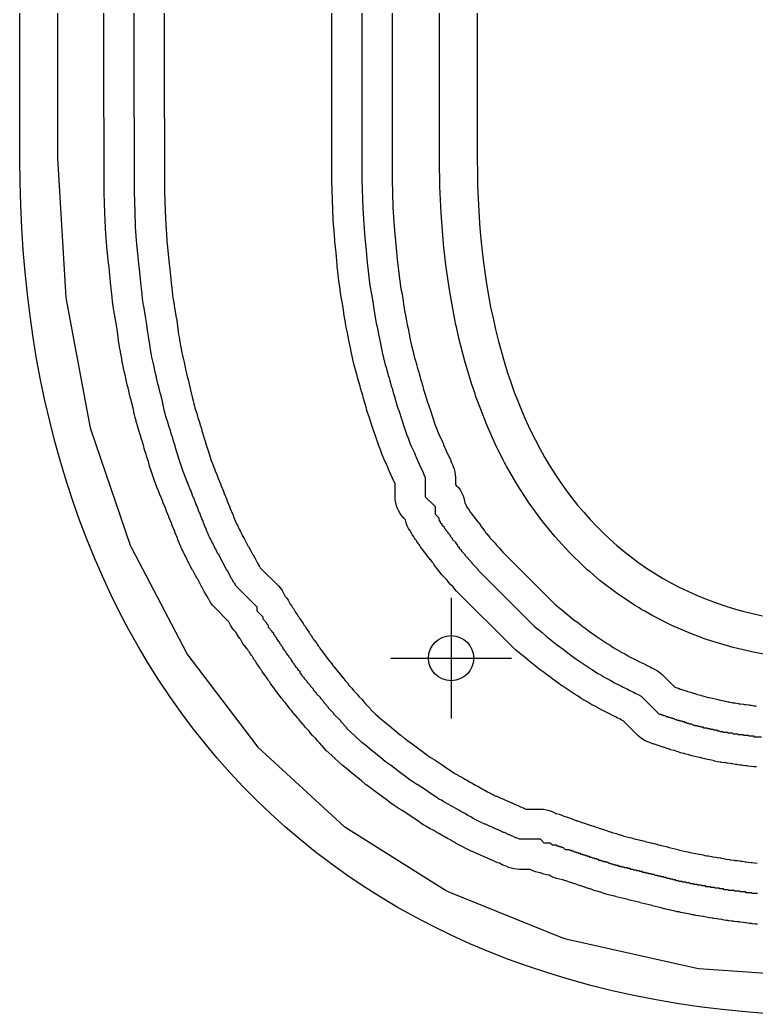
# Model space of a CAD drawing. Header units: millimetres. Extents: x 0 to 1800, y 0 to 406.
# Drawn here: x 1056.6 to 1154.4, y 51.8 to 183.9 of the extents above; entities that cross this region are included whole.
import ezdxf

# ---------------------------------------------------------------- set-up
doc = ezdxf.new("R2010")
doc.units = ezdxf.units.MM
for name, color, linetype in [('1_LETTERS', 7, 'Continuous'), ('2_BACK_inset_5mm', 7, 'Continuous'), ('4_THREADED_RODS_MX', 7, 'Continuous'), ('CENTERLINE', 7, 'Continuous'), ('GROOVE_8MM', 7, 'Continuous')]:
    doc.layers.add(name, color=color, linetype=linetype)

msp = doc.modelspace()

# ---------------------------------------------------------------- linework, layer by layer
at = {"layer": '1_LETTERS'}
for points in [[(1156.67, 51.81), (1153.46, 52.05), (1150.3, 52.36), (1147.19, 52.74), (1144.14, 53.19), (1141.13, 53.7), (1138.18, 54.28), (1135.28, 54.92), (1132.43, 55.63), (1129.63, 56.4), (1126.88, 57.23), (1124.18, 58.12), (1121.54, 59.08), (1118.94, 60.09), (1116.4, 61.16), (1113.91, 62.3), (1111.47, 63.49), (1109.09, 64.73), (1106.75, 66.04), (1104.47, 67.4), (1102.24, 68.81), (1100.06, 70.28), (1097.94, 71.81), (1095.87, 73.38), (1093.85, 75.01), (1091.88, 76.69), (1089.96, 78.42), (1088.1, 80.2), (1086.29, 82.03), (1084.53, 83.91), (1082.83, 85.84), (1081.18, 87.81), (1079.58, 89.83), (1078.04, 91.9), (1076.54, 94.01), (1075.1, 96.17), (1073.72, 98.37), (1072.39, 100.61), (1071.11, 102.89), (1069.89, 105.22), (1068.71, 107.58), (1067.6, 109.99), (1066.53, 112.44), (1065.52, 114.92), (1064.57, 117.44), (1063.67, 120), (1062.82, 122.6), (1062.03, 125.23), (1061.29, 127.89), (1060.6, 130.59), (1059.97, 133.33), (1059.39, 136.09), (1058.87, 138.89), (1058.41, 141.72), (1057.99, 144.58), (1057.64, 147.47), (1057.33, 150.39), (1057.09, 153.34), (1056.89, 156.31), (1056.75, 159.31), (1056.67, 162.34), (1056.64, 165.4), (1056.64, 202.42)], [(1117.36, 202.42), (1117.36, 165.4), (1117.38, 163.65), (1117.41, 161.92), (1117.48, 160.21), (1117.56, 158.52), (1117.68, 156.86), (1117.81, 155.21), (1117.97, 153.58), (1118.16, 151.98), (1118.37, 150.39), (1118.6, 148.83), (1118.86, 147.29), (1119.15, 145.77), (1119.46, 144.28), (1119.79, 142.8), (1120.15, 141.35), (1120.53, 139.93), (1120.93, 138.52), (1121.36, 137.14), (1121.82, 135.79), (1122.29, 134.45), (1122.8, 133.15), (1123.32, 131.86), (1123.87, 130.61), (1124.45, 129.37), (1125.05, 128.17), (1125.67, 126.98), (1126.31, 125.83), (1126.98, 124.7), (1127.68, 123.6), (1128.39, 122.52), (1129.14, 121.47), (1129.9, 120.45), (1130.69, 119.45), (1131.5, 118.49), (1132.34, 117.55), (1133.19, 116.64), (1134.08, 115.75), (1134.98, 114.9), (1135.91, 114.07), (1136.86, 113.28), (1137.84, 112.51), (1138.84, 111.78), (1139.86, 111.07), (1140.9, 110.39), (1141.97, 109.75), (1143.06, 109.13), (1144.18, 108.55), (1145.31, 108), (1146.47, 107.48), (1147.66, 106.99), (1148.86, 106.53), (1150.09, 106.11), (1151.34, 105.71), (1152.62, 105.35), (1153.91, 105.03), (1155.23, 104.73)]]:
    msp.add_lwpolyline(points, dxfattribs=at)
at = {"layer": '2_BACK_inset_5mm'}
for points in [[(1061.64, 202.28), (1061.64, 165.54), (1062.74, 147.04), (1062.78, 146.76), (1065.95, 129.93), (1066.07, 129.47), (1071.28, 114.13), (1071.44, 113.75), (1078.75, 99.8), (1078.81, 99.7), (1088.24, 87.29), (1099.71, 76.76), (1099.78, 76.71), (1113.14, 68.29), (1113.47, 68.12), (1128.7, 61.93), (1129.13, 61.8), (1146.54, 57.91), (1146.8, 57.87), (1166.6, 56.5)], [(1156.17, 99.49), (1154.21, 99.84), (1151.33, 100.52), (1148.53, 101.36), (1147.82, 101.61), (1147.42, 101.71), (1147.01, 101.91), (1145.81, 102.34), (1143.2, 103.47), (1140.67, 104.74), (1139.62, 105.36), (1139.2, 105.55), (1138.87, 105.79), (1138.25, 106.15), (1135.93, 107.71), (1133.71, 109.39), (1132.36, 110.56), (1132.01, 110.82), (1131.8, 111.04), (1131.61, 111.21), (1129.61, 113.15), (1127.72, 115.21), (1125.94, 117.4), (1124.27, 119.69), (1122.72, 122.09), (1121.27, 124.6), (1121.13, 124.87), (1120.99, 125.09), (1120.83, 125.47), (1119.94, 127.21), (1118.72, 129.91), (1117.61, 132.71), (1117.33, 133.52), (1117.19, 133.84), (1117.07, 134.25), (1116.6, 135.6), (1115.71, 138.59), (1114.92, 141.65), (1114.6, 143.15), (1114.49, 143.52), (1114.44, 143.89), (1114.24, 144.81), (1113.67, 148.04), (1113.2, 151.36), (1112.94, 153.72), (1112.89, 154.06), (1112.88, 154.31), (1112.83, 154.76), (1112.57, 158.23), (1112.42, 161.77), (1112.36, 165.36), (1112.36, 202.46)]]:
    msp.add_lwpolyline(points, dxfattribs=at)
at = {"layer": '4_THREADED_RODS_MX'}
for p, q in [((1113.9, 107.11), (1113.9, 91.11)), ((1105.9, 99.11), (1121.9, 99.11))]:
    msp.add_line(p, q, dxfattribs=at)
msp.add_circle((1113.9, 99.11), 3, dxfattribs=at)
at = {"layer": 'CENTERLINE'}
for points in [[(1102.06, 211.27), (1102.06, 162.68), (1102.18, 158.84), (1102.3, 156.78), (1102.44, 154.98), (1102.54, 154.14), (1102.61, 153.3), (1102.74, 151.68), (1102.88, 150.53), (1102.98, 149.73), (1103.12, 148.62), (1103.31, 147.48), (1103.46, 146.74), (1103.47, 146.65), (1103.5, 146.5), (1103.62, 145.52), (1103.81, 144.38), (1103.96, 143.64), (1104.06, 143.14), (1104.16, 142.64), (1104.26, 142.14), (1104.46, 141.14), (1104.56, 140.64), (1104.73, 139.78), (1104.92, 139.03), (1105.16, 138.07), (1105.26, 137.77), (1105.36, 137.37), (1105.46, 137.07), (1105.56, 136.67), (1105.66, 136.37), (1105.76, 135.97), (1105.86, 135.67), (1105.96, 135.27), (1106.06, 134.97), (1106.16, 134.57), (1106.26, 134.27), (1106.36, 133.87), (1106.46, 133.57), (1106.56, 133.17), (1106.84, 132.32), (1106.94, 132.02), (1107.36, 130.77), (1107.36, 130.77), (1107.64, 129.92), (1108.08, 128.6), (1108.18, 128.4), (1108.38, 127.8), (1108.48, 127.6), (1108.58, 127.3), (1109.08, 126.3), (1109.18, 126), (1109.28, 125.8), (1109.38, 125.5), (1109.58, 125.1), (1109.68, 124.8), (1110.18, 123.8), (1110.28, 123.5), (1110.46, 123.13), (1110.46, 120.54), (1111.76, 119.24), (1111.76, 118.24), (1112.26, 117.74), (1112.26, 117.44), (1112.46, 117.24), (1112.46, 117.14), (1112.66, 116.94), (1112.66, 116.84), (1112.96, 116.54), (1112.96, 116.44), (1113.16, 116.24), (1113.16, 116.14), (1113.46, 115.84), (1113.46, 115.74), (1113.76, 115.44), (1113.76, 115.34), (1114.06, 115.04), (1114.06, 114.94), (1114.46, 114.54), (1114.46, 114.44), (1114.76, 114.14), (1114.76, 114.04), (1114.96, 113.84), (1114.96, 113.74), (1115.26, 113.44), (1115.26, 113.34), (1115.76, 112.84), (1115.76, 112.74), (1116.66, 111.84), (1116.66, 111.74), (1117.46, 110.94), (1117.46, 110.84), (1124.99, 103.31), (1125.94, 102.55), (1126.53, 102.04), (1127.83, 100.96), (1128.45, 100.54), (1128.52, 100.5), (1128.73, 100.34), (1129.23, 99.94), (1130.15, 99.24), (1130.45, 99.04), (1130.85, 98.74), (1132.59, 97.59), (1132.79, 97.49), (1133.39, 97.09), (1133.59, 96.99), (1133.89, 96.79), (1134.09, 96.69), (1134.39, 96.49), (1135.19, 96.09), (1135.49, 95.89), (1136.53, 95.37), (1136.73, 95.27), (1137.13, 95.07), (1137.33, 94.97), (1137.53, 94.87), (1137.73, 94.77), (1138.13, 94.57), (1138.33, 94.47), (1138.53, 94.37), (1138.73, 94.27), (1139.13, 94.07), (1139.13, 94.06), (1141.53, 91.67), (1141.73, 91.67), (1141.83, 91.57), (1142.03, 91.57), (1142.13, 91.47), (1142.33, 91.47), (1142.43, 91.37), (1142.63, 91.37), (1142.73, 91.27), (1142.93, 91.27), (1143.03, 91.17), (1143.23, 91.17), (1143.33, 91.07), (1143.53, 91.07), (1143.63, 90.97), (1143.83, 90.97), (1143.93, 90.87), (1144.13, 90.87), (1144.23, 90.77), (1144.53, 90.77), (1144.63, 90.67), (1144.83, 90.67), (1144.93, 90.57), (1145.13, 90.57), (1145.23, 90.47), (1145.43, 90.47), (1145.53, 90.37), (1145.83, 90.37), (1145.93, 90.27), (1146.13, 90.27), (1146.23, 90.17), (1146.53, 90.17), (1146.63, 90.07), (1146.93, 90.07), (1147.03, 89.97), (1147.33, 89.97), (1147.43, 89.87), (1147.83, 89.87), (1147.93, 89.77), (1148.23, 89.77), (1148.33, 89.67), (1148.63, 89.67), (1148.73, 89.57), (1149.13, 89.57), (1149.23, 89.47), (1149.53, 89.47), (1149.63, 89.37), (1149.93, 89.37), (1150.03, 89.27), (1150.53, 89.27), (1150.63, 89.17), (1151.23, 89.17), (1151.33, 89.07), (1151.93, 89.07), (1152.03, 88.97), (1152.63, 88.97), (1152.73, 88.87), (1153.33, 88.87), (1153.43, 88.77), (1154.03, 88.77), (1154.13, 88.67), (1155.13, 88.67)], [(1154.57, 67.84), (1153.87, 67.84), (1153.77, 67.94), (1153.07, 67.94), (1152.97, 68.04), (1152.27, 68.04), (1152.17, 68.14), (1151.57, 68.14), (1151.47, 68.24), (1150.77, 68.24), (1150.67, 68.34), (1150.17, 68.34), (1150.07, 68.44), (1149.57, 68.44), (1149.47, 68.54), (1148.97, 68.54), (1148.87, 68.64), (1148.37, 68.64), (1148.27, 68.74), (1147.77, 68.74), (1147.67, 68.84), (1147.17, 68.84), (1147.07, 68.94), (1146.67, 68.94), (1146.57, 69.04), (1146.17, 69.04), (1146.07, 69.14), (1145.67, 69.14), (1145.57, 69.24), (1145.17, 69.24), (1145.07, 69.34), (1144.67, 69.34), (1144.57, 69.44), (1144.17, 69.44), (1144.07, 69.54), (1143.77, 69.54), (1143.67, 69.64), (1143.37, 69.64), (1143.27, 69.74), (1142.97, 69.74), (1142.87, 69.84), (1142.57, 69.84), (1142.47, 69.94), (1142.17, 69.94), (1142.07, 70.04), (1141.77, 70.04), (1141.67, 70.14), (1141.37, 70.14), (1141.27, 70.24), (1140.97, 70.24), (1140.87, 70.34), (1140.57, 70.34), (1140.47, 70.44), (1140.17, 70.44), (1140.07, 70.54), (1139.77, 70.54), (1139.67, 70.64), (1139.37, 70.64), (1139.27, 70.74), (1138.97, 70.74), (1138.87, 70.84), (1138.57, 70.84), (1138.47, 70.94), (1138.17, 70.94), (1138.07, 71.04), (1137.77, 71.04), (1137.67, 71.14), (1137.37, 71.14), (1137.27, 71.24), (1136.97, 71.24), (1136.87, 71.34), (1136.57, 71.34), (1136.47, 71.44), (1136.17, 71.44), (1136.07, 71.54), (1135.77, 71.54), (1135.67, 71.64), (1135.47, 71.64), (1135.37, 71.74), (1135.17, 71.74), (1135.07, 71.84), (1134.87, 71.84), (1134.77, 71.94), (1134.57, 71.94), (1134.47, 72.04), (1134.17, 72.04), (1134.07, 72.14), (1133.87, 72.14), (1133.77, 72.24), (1133.57, 72.24), (1133.47, 72.34), (1133.27, 72.34), (1133.17, 72.44), (1132.97, 72.44), (1132.87, 72.54), (1132.67, 72.54), (1132.57, 72.64), (1132.37, 72.64), (1132.27, 72.74), (1132.07, 72.74), (1131.97, 72.84), (1131.77, 72.84), (1131.67, 72.94), (1131.47, 72.94), (1131.37, 73.04), (1131.17, 73.04), (1131.07, 73.14), (1130.87, 73.14), (1130.77, 73.24), (1130.57, 73.24), (1130.47, 73.34), (1130.27, 73.34), (1130.17, 73.44), (1129.97, 73.44), (1129.87, 73.54), (1129.67, 73.54), (1129.57, 73.64), (1129.07, 73.64), (1128.77, 73.94), (1128.57, 73.94), (1128.47, 74.04), (1128.27, 74.04), (1128.17, 74.14), (1127.97, 74.14), (1127.87, 74.24), (1127.37, 74.24), (1127.07, 74.54), (1126.27, 74.54), (1125.77, 75.04), (1122.97, 75.04), (1122.57, 75.24), (1122.47, 75.24), (1121.67, 75.64), (1121.57, 75.64), (1120.97, 75.94), (1120.87, 75.94), (1120.07, 76.34), (1119.97, 76.34), (1119.17, 76.74), (1119.07, 76.74), (1118.47, 77.04), (1118.37, 77.04), (1117.81, 77.32), (1117.81, 77.32), (1116.81, 77.82), (1116.51, 78.02), (1116.11, 78.22), (1115.81, 78.42), (1115.21, 78.72), (1114.91, 78.92), (1114.51, 79.12), (1114.21, 79.32), (1113.81, 79.52), (1113.51, 79.72), (1112.91, 80.02), (1112.61, 80.22), (1112.29, 80.38), (1112.05, 80.57), (1110.8, 81.4), (1110.5, 81.6), (1109.41, 82.32), (1109.21, 82.42), (1108.55, 82.87), (1108.48, 82.91), (1108.08, 83.21), (1107.68, 83.51), (1106.88, 84.11), (1106.15, 84.67), (1105.85, 84.87), (1105.45, 85.17), (1105.19, 85.34), (1105.16, 85.36), (1104.57, 85.87), (1103.17, 87.03), (1102.56, 87.52), (1102.06, 87.92), (1101.95, 88.01), (1101.16, 88.73), (1100.04, 89.78), (1100.04, 89.87), (1099.24, 90.67), (1099.24, 90.77), (1098.34, 91.67), (1098.34, 91.77), (1097.64, 92.47), (1097.64, 92.57), (1097.04, 93.17), (1097.04, 93.27), (1096.54, 93.77), (1096.54, 93.87), (1096.04, 94.37), (1096.04, 94.47), (1095.64, 94.87), (1095.64, 94.97), (1095.24, 95.37), (1095.24, 95.47), (1094.84, 95.87), (1094.84, 95.97), (1094.44, 96.37), (1094.44, 96.47), (1094.14, 96.77), (1094.14, 96.87), (1093.84, 97.17), (1093.84, 97.27), (1093.54, 97.57), (1093.54, 97.67), (1093.24, 97.97), (1093.24, 98.07), (1093.04, 98.27), (1093.04, 98.37), (1092.84, 98.57), (1092.84, 98.67), (1092.64, 98.87), (1092.64, 98.97), (1092.34, 99.27), (1092.34, 99.37), (1092.14, 99.57), (1092.14, 99.67), (1091.94, 99.87), (1091.94, 99.97), (1091.74, 100.17), (1091.74, 100.27), (1091.54, 100.47), (1091.54, 100.57), (1091.34, 100.77), (1091.34, 100.87), (1091.14, 101.07), (1091.14, 101.17), (1090.94, 101.37), (1090.94, 101.47), (1090.74, 101.67), (1090.74, 101.77), (1090.54, 101.97), (1090.54, 102.07), (1090.34, 102.27), (1090.34, 102.37), (1090.14, 102.57), (1090.14, 102.67), (1089.64, 103.17), (1089.64, 103.47), (1089.44, 103.67), (1089.44, 103.77), (1088.94, 104.27), (1088.94, 104.57), (1088.14, 105.37), (1088.14, 105.87), (1085.34, 108.67), (1085.14, 109.07), (1085.04, 109.17), (1084.84, 109.57), (1084.74, 109.67), (1084.24, 110.67), (1084.14, 110.77), (1083.64, 111.77), (1083.54, 111.87), (1083.04, 112.87), (1082.94, 112.97), (1082.94, 112.97), (1082.84, 113.17), (1082.74, 113.37), (1082.64, 113.57), (1082.54, 113.77), (1082.44, 113.97), (1082.34, 114.17), (1082.24, 114.37), (1082.14, 114.57), (1082.04, 114.77), (1081.94, 114.97), (1081.84, 115.17), (1081.74, 115.37), (1081.64, 115.57), (1081.62, 115.61), (1081.52, 115.91), (1081.42, 116.11), (1081.32, 116.41), (1081.22, 116.61), (1081.12, 116.91), (1081.02, 117.11), (1080.92, 117.41), (1080.82, 117.61), (1080.72, 117.91), (1080.62, 118.11), (1080.52, 118.41), (1080.42, 118.61), (1080.32, 118.91), (1080.22, 119.11), (1080.12, 119.41), (1080.02, 119.61), (1079.92, 119.91), (1079.82, 120.11), (1079.72, 120.41), (1079.62, 120.61), (1079.52, 120.91), (1079.42, 121.11), (1079.32, 121.41), (1079.22, 121.61), (1079.12, 121.91), (1079.02, 122.11), (1078.92, 122.41), (1078.82, 122.61), (1078.72, 122.91), (1078.62, 123.11), (1078.42, 123.71), (1078.32, 123.91), (1077.92, 125.11), (1077.92, 125.11), (1077.66, 125.89), (1077.64, 125.94), (1077.54, 126.34), (1077.34, 126.94), (1077.24, 127.34), (1077.04, 127.94), (1076.94, 128.34), (1076.74, 128.94), (1076.64, 129.34), (1076.44, 129.94), (1076.34, 130.34), (1076.04, 131.24), (1075.94, 131.64), (1075.86, 131.9), (1075.77, 132.33), (1075.67, 132.73), (1075.57, 133.23), (1075.38, 133.98), (1075.28, 134.38), (1075.18, 134.78), (1075.08, 135.18), (1074.98, 135.58), (1074.88, 135.98), (1074.78, 136.38), (1074.77, 136.43), (1074.67, 136.93), (1074.57, 137.33), (1074.47, 137.83), (1074.37, 138.23), (1074.27, 138.73), (1074.18, 139.09), (1074.09, 139.63), (1073.99, 140.13), (1073.93, 140.49), (1073.83, 141.09), (1073.76, 141.52), (1073.7, 141.91), (1073.6, 142.71), (1073.46, 143.72), (1073.33, 144.49), (1073.19, 145.33), (1073.09, 145.83), (1073.03, 146.19), (1072.96, 146.62), (1072.93, 146.83), (1072.86, 147.51), (1072.75, 148.59), (1072.65, 149.49), (1072.56, 150.41), (1072.45, 151.49), (1072.35, 152.39), (1072.26, 153.31), (1072.18, 154.14), (1072.1, 155.19), (1072.01, 156.45), (1071.93, 158.4), (1071.84, 161.07), (1071.75, 200.75)]]:
    msp.add_lwpolyline(points, dxfattribs=at)
at = {"layer": 'GROOVE_8MM'}
for points in [[(1154.45, 84.65), (1154.36, 84.67), (1154.13, 84.67), (1153.74, 84.69), (1153.35, 84.75), (1153.22, 84.78), (1153.04, 84.79), (1152.65, 84.85), (1152.52, 84.88), (1152.34, 84.89), (1151.95, 84.95), (1151.82, 84.98), (1151.64, 84.99), (1151.25, 85.05), (1151.12, 85.08), (1150.94, 85.09), (1150.55, 85.15), (1150.42, 85.18), (1150.24, 85.19), (1149.85, 85.25), (1149.69, 85.28), (1149.64, 85.29), (1149.25, 85.35), (1148.87, 85.44), (1148.86, 85.44), (1148.85, 85.45), (1148.47, 85.54), (1148.46, 85.54), (1148.45, 85.55), (1148.2, 85.61), (1147.95, 85.65), (1147.57, 85.74), (1147.56, 85.74), (1147.55, 85.75), (1147.17, 85.84), (1147.16, 85.84), (1147.15, 85.85), (1146.9, 85.91), (1146.65, 85.95), (1146.27, 86.04), (1146.26, 86.04), (1146.25, 86.05), (1145.87, 86.14), (1145.86, 86.14), (1145.85, 86.15), (1145.47, 86.24), (1145.46, 86.24), (1145.45, 86.25), (1145.07, 86.34), (1144.84, 86.42), (1144.77, 86.44), (1144.76, 86.44), (1144.75, 86.45), (1144.37, 86.54), (1144.14, 86.62), (1144.07, 86.64), (1143.84, 86.72), (1143.77, 86.74), (1143.54, 86.82), (1143.47, 86.84), (1143.46, 86.84), (1143.45, 86.85), (1143.07, 86.94), (1142.84, 87.02), (1142.77, 87.04), (1142.54, 87.12), (1142.47, 87.14), (1142.24, 87.22), (1142.17, 87.24), (1141.94, 87.32), (1141.87, 87.34), (1141.64, 87.42), (1141.57, 87.44), (1141.34, 87.52), (1141.27, 87.54), (1141.04, 87.62), (1140.97, 87.64), (1140.74, 87.72), (1140.67, 87.74), (1140.44, 87.82), (1140.37, 87.84), (1140, 87.97), (1139.65, 88.14), (1139.31, 88.34), (1138.99, 88.58), (1138.7, 88.84), (1136.76, 90.78), (1136.74, 90.79), (1136.54, 90.89), (1136.34, 90.99), (1135.94, 91.19), (1135.74, 91.29), (1135.54, 91.39), (1135.34, 91.49), (1134.94, 91.69), (1134.74, 91.79), (1133.7, 92.31), (1133.27, 92.56), (1133.18, 92.62), (1132.6, 92.91), (1132.17, 93.16), (1132.06, 93.24), (1131.67, 93.46), (1131.56, 93.54), (1131.17, 93.76), (1130.76, 94.04), (1130.37, 94.26), (1128.64, 95.42), (1128.45, 95.54), (1128.14, 95.78), (1127.94, 95.92), (1127.75, 96.04), (1126.83, 96.74), (1126.73, 96.81), (1126.28, 97.17), (1126.14, 97.28), (1125.61, 97.63), (1125.27, 97.89), (1123.97, 98.97), (1123.93, 99.01), (1123.39, 99.46), (1122.49, 100.19), (1122.16, 100.48), (1114.63, 108.01), (1114.37, 108.3), (1114.16, 108.58), (1113.83, 108.91), (1113.57, 109.2), (1113.36, 109.48), (1112.93, 109.91), (1112.67, 110.2), (1112.46, 110.48), (1112.43, 110.51), (1112.17, 110.8), (1111.94, 111.11), (1111.92, 111.15), (1111.87, 111.2), (1111.64, 111.51), (1111.54, 111.67), (1111.44, 111.81), (1111.42, 111.85), (1111.37, 111.9), (1111.14, 112.21), (1111.13, 112.22), (1110.97, 112.4), (1110.74, 112.71), (1110.72, 112.75), (1110.67, 112.8), (1110.44, 113.11), (1110.42, 113.15), (1110.37, 113.2), (1110.14, 113.51), (1110.12, 113.55), (1110.07, 113.6), (1109.84, 113.91), (1109.74, 114.07), (1109.64, 114.21), (1109.62, 114.25), (1109.57, 114.3), (1109.34, 114.61), (1109.24, 114.77), (1109.14, 114.91), (1109.04, 115.07), (1108.94, 115.21), (1108.74, 115.55), (1108.66, 115.72), (1108.44, 116.01), (1108.24, 116.35), (1108.07, 116.7), (1107.94, 117.07), (1107.84, 117.45), (1107.83, 117.51), (1107.63, 117.71), (1107.37, 118), (1107.14, 118.31), (1106.94, 118.65), (1106.77, 119), (1106.64, 119.37), (1106.54, 119.75), (1106.48, 120.14), (1106.46, 120.54), (1106.46, 122.29), (1106.1, 123.01), (1105.89, 123.53), (1105.88, 123.56), (1105.8, 123.71), (1105.59, 124.23), (1105.56, 124.32), (1105.39, 124.73), (1105.38, 124.76), (1105, 125.51), (1104.79, 126.03), (1104.76, 126.12), (1104.59, 126.53), (1104.46, 126.92), (1104.29, 127.33), (1103.85, 128.65), (1103.56, 129.5), (1103.56, 129.5), (1103.15, 130.75), (1103.05, 131.05), (1102.76, 131.9), (1102.68, 132.2), (1102.61, 132.45), (1102.56, 132.6), (1102.48, 132.9), (1102.41, 133.15), (1102.36, 133.3), (1102.28, 133.6), (1102.21, 133.85), (1102.16, 134), (1102.08, 134.3), (1102.01, 134.55), (1101.96, 134.7), (1101.88, 135), (1101.81, 135.25), (1101.76, 135.4), (1101.68, 135.7), (1101.61, 135.95), (1101.56, 136.1), (1101.48, 136.4), (1101.41, 136.65), (1101.36, 136.8), (1101.28, 137.1), (1101.03, 138.06), (1100.85, 138.81), (1100.81, 139), (1100.63, 139.85), (1100.53, 140.35), (1100.33, 141.35), (1100.23, 141.85), (1100.13, 142.35), (1100.03, 142.85), (1099.89, 143.59), (1099.86, 143.72), (1099.67, 144.86), (1099.65, 145.02), (1099.53, 145.96), (1099.53, 145.97), (1099.39, 146.69), (1099.36, 146.82), (1099.17, 147.96), (1099.15, 148.12), (1099.01, 149.23), (1098.91, 150.03), (1098.77, 151.19), (1098.75, 151.38), (1098.62, 152.98), (1098.56, 153.72), (1098.47, 154.49), (1098.45, 154.68), (1098.31, 156.47), (1098.3, 156.55), (1098.18, 158.6), (1098.18, 158.72), (1098.07, 162.56), (1098.06, 162.68), (1098.06, 211.27)], [(1106.06, 210.5), (1106.06, 162.74), (1106.17, 159.01), (1106.29, 157.05), (1106.42, 155.39), (1106.51, 154.63), (1106.53, 154.47), (1106.6, 153.63), (1106.6, 153.6), (1106.72, 152.09), (1106.85, 151.02), (1106.95, 150.22), (1107.08, 149.2), (1107.24, 148.2), (1107.38, 147.52), (1107.4, 147.43), (1107.43, 147.21), (1107.46, 147.06), (1107.47, 146.99), (1107.58, 146.1), (1107.74, 145.1), (1107.88, 144.42), (1107.98, 143.92), (1108.08, 143.42), (1108.18, 142.92), (1108.38, 141.92), (1108.48, 141.42), (1108.63, 140.66), (1108.8, 140), (1109, 139.19), (1109.05, 139.03), (1109.14, 138.74), (1109.2, 138.49), (1109.25, 138.33), (1109.34, 138.04), (1109.4, 137.79), (1109.45, 137.63), (1109.54, 137.34), (1109.6, 137.09), (1109.65, 136.93), (1109.74, 136.64), (1109.8, 136.39), (1109.85, 136.23), (1109.94, 135.94), (1110, 135.69), (1110.05, 135.53), (1110.14, 135.24), (1110.2, 134.99), (1110.25, 134.83), (1110.34, 134.54), (1110.4, 134.29), (1110.63, 133.58), (1110.73, 133.28), (1111.15, 132.03), (1111.43, 131.18), (1111.8, 130.07), (1111.97, 129.66), (1112.1, 129.27), (1112.27, 128.86), (1112.29, 128.83), (1112.66, 128.09), (1112.87, 127.56), (1112.9, 127.47), (1113.07, 127.06), (1113.09, 127.03), (1113.16, 126.89), (1113.37, 126.36), (1113.39, 126.33), (1113.76, 125.59), (1113.97, 125.06), (1113.99, 125.03), (1114.04, 124.92), (1114.19, 124.58), (1114.31, 124.23), (1114.39, 123.87), (1114.45, 123.5), (1114.46, 123.13), (1114.46, 122.19), (1114.59, 122.06), (1114.86, 121.77), (1115.09, 121.46), (1115.29, 121.12), (1115.46, 120.77), (1115.59, 120.4), (1115.69, 120.02), (1115.73, 119.72), (1115.79, 119.62), (1115.96, 119.27), (1116.01, 119.12), (1116.06, 119.07), (1116.29, 118.76), (1116.38, 118.6), (1116.49, 118.46), (1116.51, 118.42), (1116.56, 118.37), (1116.79, 118.06), (1116.81, 118.02), (1116.86, 117.97), (1117.09, 117.66), (1117.11, 117.62), (1117.16, 117.57), (1117.39, 117.26), (1117.39, 117.25), (1117.56, 117.07), (1117.79, 116.76), (1117.81, 116.72), (1117.86, 116.67), (1118.09, 116.36), (1118.18, 116.2), (1118.29, 116.06), (1118.31, 116.02), (1118.36, 115.97), (1118.56, 115.69), (1118.59, 115.66), (1118.86, 115.37), (1119.06, 115.09), (1119.49, 114.66), (1119.76, 114.37), (1119.96, 114.09), (1120.29, 113.76), (1120.56, 113.47), (1120.76, 113.19), (1127.66, 106.29), (1128.44, 105.67), (1128.55, 105.58), (1129.11, 105.1), (1130.23, 104.17), (1130.67, 103.87), (1130.85, 103.74), (1130.92, 103.7), (1131.13, 103.54), (1131.23, 103.46), (1131.68, 103.1), (1132.47, 102.51), (1132.67, 102.37), (1132.85, 102.24), (1133.17, 102.01), (1134.62, 101.04), (1135.01, 100.82), (1135.42, 100.54), (1135.81, 100.32), (1135.92, 100.24), (1136.31, 100.02), (1136.4, 99.95), (1136.98, 99.67), (1137.41, 99.42), (1137.5, 99.35), (1138.32, 98.94), (1138.52, 98.84), (1138.92, 98.64), (1139.12, 98.54), (1139.32, 98.44), (1139.52, 98.34), (1139.92, 98.14), (1140.12, 98.04), (1140.32, 97.94), (1140.52, 97.84), (1140.92, 97.64), (1140.92, 97.64), (1141.3, 97.43), (1141.64, 97.18), (1141.96, 96.89), (1143.6, 95.26), (1143.72, 95.21), (1143.79, 95.2), (1144.02, 95.11), (1144.09, 95.1), (1144.32, 95.01), (1144.39, 95), (1144.62, 94.91), (1144.69, 94.9), (1144.92, 94.81), (1144.99, 94.8), (1145.22, 94.71), (1145.29, 94.7), (1145.3, 94.69), (1145.31, 94.69), (1145.69, 94.6), (1145.92, 94.51), (1145.99, 94.5), (1146.22, 94.41), (1146.29, 94.4), (1146.52, 94.31), (1146.59, 94.3), (1146.6, 94.29), (1146.61, 94.29), (1146.99, 94.2), (1147.22, 94.11), (1147.29, 94.1), (1147.3, 94.09), (1147.31, 94.09), (1147.69, 94), (1147.7, 93.99), (1147.71, 93.99), (1148.09, 93.9), (1148.1, 93.89), (1148.11, 93.89), (1148.36, 93.83), (1148.61, 93.79), (1148.99, 93.7), (1149, 93.69), (1149.01, 93.69), (1149.39, 93.6), (1149.4, 93.59), (1149.41, 93.59), (1149.66, 93.53), (1149.91, 93.49), (1150.29, 93.4), (1150.3, 93.39), (1150.31, 93.39), (1150.69, 93.3), (1150.7, 93.29), (1150.71, 93.29), (1150.87, 93.25), (1150.92, 93.25), (1151.31, 93.19), (1151.45, 93.16), (1151.62, 93.15), (1152.01, 93.09), (1152.15, 93.06), (1152.32, 93.05), (1152.71, 92.99), (1152.85, 92.96), (1153.02, 92.95), (1153.41, 92.89), (1153.55, 92.86), (1153.72, 92.85), (1154.11, 92.79), (1154.25, 92.76), (1154.42, 92.75)], [(1154.58, 63.75), (1154.28, 63.76), (1153.89, 63.82), (1153.78, 63.85), (1153.48, 63.86), (1153.09, 63.92), (1152.98, 63.95), (1152.68, 63.96), (1152.29, 64.02), (1152.18, 64.05), (1151.88, 64.06), (1151.49, 64.12), (1151.35, 64.15), (1151.18, 64.16), (1150.79, 64.22), (1150.68, 64.25), (1150.38, 64.26), (1149.99, 64.32), (1149.83, 64.36), (1149.78, 64.36), (1149.39, 64.42), (1149.23, 64.46), (1149.18, 64.46), (1148.79, 64.52), (1148.63, 64.56), (1148.58, 64.56), (1148.19, 64.62), (1148.03, 64.66), (1147.98, 64.66), (1147.59, 64.72), (1147.43, 64.76), (1147.38, 64.76), (1146.99, 64.82), (1146.83, 64.86), (1146.78, 64.86), (1146.39, 64.92), (1146.14, 64.98), (1145.89, 65.02), (1145.64, 65.08), (1145.39, 65.12), (1145.14, 65.18), (1144.89, 65.22), (1144.64, 65.28), (1144.39, 65.32), (1144.14, 65.38), (1143.89, 65.42), (1143.64, 65.48), (1143.39, 65.52), (1143.01, 65.61), (1143, 65.62), (1142.99, 65.62), (1142.61, 65.71), (1142.6, 65.72), (1142.59, 65.72), (1142.21, 65.81), (1142.2, 65.82), (1142.19, 65.82), (1141.81, 65.91), (1141.8, 65.92), (1141.79, 65.92), (1141.41, 66.01), (1141.4, 66.02), (1141.39, 66.02), (1141.01, 66.11), (1141, 66.12), (1140.99, 66.12), (1140.61, 66.21), (1140.6, 66.22), (1140.59, 66.22), (1140.21, 66.31), (1140.2, 66.32), (1140.19, 66.32), (1139.81, 66.41), (1139.8, 66.42), (1139.79, 66.42), (1139.41, 66.51), (1139.4, 66.52), (1139.39, 66.52), (1139.01, 66.61), (1139, 66.62), (1138.99, 66.62), (1138.61, 66.71), (1138.6, 66.72), (1138.59, 66.72), (1138.21, 66.81), (1138.2, 66.82), (1138.19, 66.82), (1137.81, 66.91), (1137.8, 66.92), (1137.79, 66.92), (1137.41, 67.01), (1137.4, 67.02), (1137.39, 67.02), (1137.01, 67.11), (1137, 67.12), (1136.99, 67.12), (1136.61, 67.21), (1136.6, 67.22), (1136.59, 67.22), (1136.21, 67.31), (1136.2, 67.32), (1136.19, 67.32), (1135.81, 67.41), (1135.8, 67.42), (1135.79, 67.42), (1135.41, 67.51), (1135.4, 67.52), (1135.39, 67.52), (1135.01, 67.61), (1135, 67.62), (1134.99, 67.62), (1134.61, 67.71), (1134.38, 67.8), (1134.31, 67.81), (1134.08, 67.9), (1134.01, 67.91), (1133.78, 68), (1133.71, 68.01), (1133.48, 68.1), (1133.41, 68.11), (1133.4, 68.12), (1133.39, 68.12), (1133.01, 68.21), (1132.78, 68.3), (1132.71, 68.31), (1132.48, 68.4), (1132.41, 68.41), (1132.18, 68.5), (1132.11, 68.51), (1131.88, 68.6), (1131.81, 68.61), (1131.58, 68.7), (1131.51, 68.71), (1131.28, 68.8), (1131.21, 68.81), (1130.98, 68.9), (1130.91, 68.91), (1130.68, 69), (1130.61, 69.01), (1130.38, 69.1), (1130.31, 69.11), (1130.08, 69.2), (1130.01, 69.21), (1129.78, 69.3), (1129.71, 69.31), (1129.48, 69.4), (1129.41, 69.41), (1129.18, 69.5), (1129.11, 69.51), (1128.88, 69.6), (1128.81, 69.61), (1128.68, 69.66), (1128.29, 69.72), (1127.91, 69.81), (1127.54, 69.95), (1127.18, 70.11), (1126.93, 70.27), (1126.59, 70.32), (1126.21, 70.41), (1125.84, 70.55), (1125.78, 70.58), (1125.49, 70.62), (1125.11, 70.71), (1124.74, 70.85), (1124.38, 71.01), (1124.34, 71.04), (1122.97, 71.04), (1122.6, 71.06), (1122.24, 71.11), (1121.87, 71.2), (1121.52, 71.31), (1121.23, 71.45), (1121.02, 71.51), (1120.68, 71.66), (1120.31, 71.85), (1120.12, 71.91), (1119.78, 72.06), (1119.61, 72.15), (1119.42, 72.21), (1119.08, 72.36), (1118.71, 72.55), (1118.52, 72.61), (1118.18, 72.76), (1117.81, 72.95), (1117.62, 73.01), (1117.28, 73.16), (1117.11, 73.25), (1116.92, 73.31), (1116.58, 73.46), (1116.02, 73.74), (1115.02, 74.24), (1114.59, 74.49), (1114.5, 74.56), (1114.32, 74.64), (1113.89, 74.89), (1113.8, 74.96), (1113.42, 75.14), (1112.99, 75.39), (1112.9, 75.46), (1112.72, 75.54), (1112.29, 75.79), (1112.2, 75.86), (1112.02, 75.94), (1111.59, 76.19), (1111.5, 76.26), (1111.12, 76.44), (1110.69, 76.69), (1110.6, 76.76), (1110.5, 76.81), (1110.19, 76.98), (1109.89, 77.18), (1109.73, 77.3), (1108.58, 78.07), (1108.28, 78.27), (1107.38, 78.87), (1106.99, 79.09), (1106.33, 79.54), (1106.15, 79.67), (1106.08, 79.71), (1105.68, 80.01), (1105.28, 80.31), (1104.48, 80.91), (1103.83, 81.4), (1103.63, 81.54), (1103.45, 81.67), (1103.13, 81.9), (1102.97, 82.01), (1102.69, 82.21), (1102.66, 82.24), (1102.55, 82.33), (1101.99, 82.81), (1100.64, 83.93), (1100.06, 84.4), (1099.56, 84.8), (1099.45, 84.88), (1099.25, 85.06), (1098.46, 85.78), (1098.44, 85.8), (1097.31, 86.85), (1097.03, 87.14), (1096.77, 87.46), (1096.74, 87.51), (1096.41, 87.85), (1096.14, 88.14), (1095.94, 88.42), (1095.51, 88.85), (1095.24, 89.14), (1095.04, 89.42), (1094.81, 89.65), (1094.54, 89.94), (1094.34, 90.22), (1094.21, 90.35), (1093.94, 90.64), (1093.74, 90.92), (1093.71, 90.95), (1093.44, 91.24), (1093.24, 91.52), (1093.21, 91.55), (1092.94, 91.84), (1092.71, 92.15), (1092.71, 92.16), (1092.54, 92.34), (1092.31, 92.65), (1092.31, 92.66), (1092.14, 92.84), (1091.91, 93.15), (1091.91, 93.16), (1091.74, 93.34), (1091.51, 93.65), (1091.51, 93.66), (1091.34, 93.84), (1091.11, 94.15), (1091.09, 94.19), (1091.04, 94.24), (1090.81, 94.55), (1090.79, 94.59), (1090.74, 94.64), (1090.51, 94.95), (1090.49, 94.99), (1090.44, 95.04), (1090.21, 95.35), (1090.19, 95.39), (1090.14, 95.44), (1089.91, 95.75), (1089.82, 95.91), (1089.71, 96.05), (1089.62, 96.21), (1089.51, 96.35), (1089.42, 96.51), (1089.31, 96.65), (1089.29, 96.69), (1089.24, 96.74), (1089.01, 97.05), (1088.92, 97.21), (1088.81, 97.35), (1088.72, 97.51), (1088.61, 97.65), (1088.52, 97.81), (1088.41, 97.95), (1088.32, 98.11), (1088.21, 98.25), (1088.12, 98.41), (1088.01, 98.55), (1087.92, 98.71), (1087.81, 98.85), (1087.72, 99.01), (1087.61, 99.15), (1087.52, 99.31), (1087.41, 99.45), (1087.32, 99.61), (1087.21, 99.75), (1087.12, 99.91), (1087.01, 100.05), (1086.92, 100.21), (1086.84, 100.32), (1086.81, 100.35), (1086.54, 100.64), (1086.31, 100.95), (1086.11, 101.29), (1085.95, 101.62), (1085.84, 101.74), (1085.61, 102.05), (1085.41, 102.39), (1085.36, 102.5), (1085.31, 102.55), (1085.04, 102.84), (1084.81, 103.15), (1084.61, 103.49), (1084.44, 103.84), (1084.4, 103.95), (1082.51, 105.84), (1082.23, 106.16), (1081.97, 106.51), (1081.76, 106.88), (1081.75, 106.9), (1081.67, 107.01), (1081.46, 107.38), (1081.45, 107.4), (1081.37, 107.51), (1081.16, 107.88), (1080.85, 108.5), (1080.77, 108.61), (1080.56, 108.98), (1080.25, 109.6), (1080.17, 109.71), (1079.96, 110.08), (1079.65, 110.7), (1079.57, 110.81), (1079.36, 111.18), (1079.26, 111.39), (1079.16, 111.59), (1079.06, 111.79), (1078.96, 111.99), (1078.86, 112.19), (1078.76, 112.39), (1078.66, 112.59), (1078.56, 112.79), (1078.46, 112.99), (1078.36, 113.19), (1078.26, 113.39), (1078.16, 113.59), (1078.06, 113.79), (1078.04, 113.82), (1077.83, 114.35), (1077.8, 114.44), (1077.63, 114.85), (1077.6, 114.94), (1077.43, 115.35), (1077.4, 115.44), (1077.23, 115.85), (1077.2, 115.94), (1077.03, 116.35), (1077, 116.44), (1076.83, 116.85), (1076.8, 116.94), (1076.63, 117.35), (1076.6, 117.44), (1076.43, 117.85), (1076.4, 117.94), (1076.23, 118.35), (1076.2, 118.44), (1076.03, 118.85), (1076, 118.94), (1075.83, 119.35), (1075.8, 119.44), (1075.63, 119.85), (1075.6, 119.94), (1075.43, 120.35), (1075.4, 120.44), (1075.23, 120.85), (1075.2, 120.94), (1075.03, 121.35), (1075, 121.44), (1074.83, 121.85), (1074.7, 122.24), (1074.53, 122.65), (1074.13, 123.85), (1073.87, 124.63), (1073.85, 124.68), (1073.76, 124.97), (1073.7, 125.22), (1073.55, 125.68), (1073.46, 125.97), (1073.4, 126.22), (1073.25, 126.68), (1073.16, 126.97), (1073.1, 127.22), (1072.95, 127.68), (1072.86, 127.97), (1072.8, 128.22), (1072.65, 128.68), (1072.56, 128.97), (1072.5, 129.22), (1072.25, 129.98), (1072.16, 130.27), (1072.1, 130.52), (1072.06, 130.63), (1071.94, 131.11), (1071.87, 131.45), (1071.79, 131.76), (1071.75, 131.94), (1071.67, 132.35), (1071.5, 133.01), (1071.4, 133.41), (1071.3, 133.81), (1071.2, 134.21), (1071.1, 134.61), (1071, 135.01), (1070.9, 135.41), (1070.89, 135.46), (1070.85, 135.64), (1070.77, 136.05), (1070.69, 136.36), (1070.65, 136.54), (1070.57, 136.95), (1070.49, 137.26), (1070.45, 137.44), (1070.37, 137.85), (1070.3, 138.12), (1070.24, 138.43), (1070.16, 138.91), (1070.07, 139.35), (1070.05, 139.48), (1069.99, 139.84), (1069.89, 140.44), (1069.81, 140.86), (1069.8, 140.95), (1069.74, 141.35), (1069.73, 141.42), (1069.64, 142.18), (1069.51, 143.11), (1069.39, 143.84), (1069.26, 144.61), (1069.17, 145.05), (1069.15, 145.18), (1069.09, 145.54), (1069.01, 145.96), (1069, 146.05), (1068.97, 146.26), (1068.95, 146.43), (1068.88, 147.11), (1068.78, 148.17), (1068.68, 149.05), (1068.67, 149.1), (1068.58, 150.01), (1068.48, 151.07), (1068.38, 151.95), (1068.37, 152), (1068.28, 152.91), (1068.2, 153.74), (1068.19, 153.83), (1068.11, 154.88), (1068.11, 154.92), (1068.02, 156.19), (1068.02, 156.27), (1067.93, 158.22), (1067.93, 158.27), (1067.84, 160.94), (1067.84, 161.06), (1067.75, 200.74)], [(1075.75, 200.02), (1075.84, 161.14), (1075.92, 158.56), (1076.01, 156.68), (1076.09, 155.48), (1076.16, 154.49), (1076.24, 153.71), (1076.33, 152.81), (1076.43, 151.94), (1076.43, 151.89), (1076.54, 150.81), (1076.63, 149.91), (1076.73, 149.04), (1076.73, 148.99), (1076.84, 147.91), (1076.9, 147.31), (1076.91, 147.23), (1076.98, 146.85), (1077.03, 146.56), (1077.11, 146.12), (1077.14, 145.99), (1077.28, 145.15), (1077.41, 144.38), (1077.42, 144.29), (1077.56, 143.28), (1077.57, 143.21), (1077.67, 142.45), (1077.71, 142.13), (1077.78, 141.75), (1077.88, 141.15), (1077.93, 140.86), (1078.01, 140.42), (1078.04, 140.29), (1078.1, 139.9), (1078.15, 139.7), (1078.19, 139.51), (1078.28, 139.1), (1078.35, 138.8), (1078.39, 138.61), (1078.48, 138.2), (1078.55, 137.9), (1078.59, 137.71), (1078.68, 137.3), (1078.77, 136.95), (1078.87, 136.55), (1078.97, 136.15), (1079.07, 135.75), (1079.17, 135.35), (1079.27, 134.95), (1079.45, 134.2), (1079.49, 134.01), (1079.58, 133.6), (1079.65, 133.3), (1079.69, 133.11), (1079.73, 132.93), (1079.74, 132.91), (1079.82, 132.61), (1079.89, 132.36), (1080.14, 131.61), (1080.22, 131.31), (1080.29, 131.06), (1080.44, 130.61), (1080.52, 130.31), (1080.59, 130.06), (1080.74, 129.61), (1080.82, 129.31), (1080.89, 129.06), (1081.04, 128.61), (1081.12, 128.31), (1081.19, 128.06), (1081.34, 127.61), (1081.42, 127.31), (1081.49, 127.06), (1081.71, 126.38), (1082.04, 125.39), (1082.21, 124.98), (1082.34, 124.59), (1082.51, 124.18), (1082.54, 124.09), (1082.71, 123.68), (1082.74, 123.59), (1082.91, 123.18), (1082.94, 123.09), (1083.11, 122.68), (1083.14, 122.59), (1083.31, 122.18), (1083.34, 122.09), (1083.51, 121.68), (1083.54, 121.59), (1083.71, 121.18), (1083.74, 121.09), (1083.91, 120.68), (1083.94, 120.59), (1084.11, 120.18), (1084.14, 120.09), (1084.31, 119.68), (1084.34, 119.59), (1084.51, 119.18), (1084.54, 119.09), (1084.71, 118.68), (1084.74, 118.59), (1084.91, 118.18), (1084.94, 118.09), (1085.11, 117.68), (1085.14, 117.59), (1085.31, 117.18), (1085.32, 117.15), (1085.42, 116.96), (1085.52, 116.76), (1085.62, 116.56), (1085.72, 116.36), (1085.82, 116.16), (1085.92, 115.96), (1086.02, 115.76), (1086.12, 115.56), (1086.22, 115.36), (1086.32, 115.16), (1086.33, 115.14), (1086.41, 115.03), (1086.62, 114.66), (1086.93, 114.04), (1087.01, 113.93), (1087.22, 113.56), (1087.53, 112.94), (1087.61, 112.83), (1087.82, 112.46), (1088.13, 111.84), (1088.21, 111.73), (1088.42, 111.36), (1088.43, 111.34), (1088.51, 111.23), (1088.6, 111.07), (1090.97, 108.7), (1091.23, 108.41), (1091.46, 108.1), (1091.66, 107.76), (1091.83, 107.41), (1091.88, 107.28), (1092.03, 107.11), (1092.26, 106.8), (1092.46, 106.46), (1092.54, 106.29), (1092.76, 106), (1092.86, 105.84), (1092.96, 105.7), (1093.16, 105.36), (1093.24, 105.19), (1093.46, 104.9), (1093.56, 104.74), (1093.66, 104.6), (1093.76, 104.44), (1093.86, 104.3), (1093.96, 104.14), (1094.06, 104), (1094.16, 103.84), (1094.26, 103.7), (1094.36, 103.54), (1094.46, 103.4), (1094.56, 103.24), (1094.66, 103.1), (1094.76, 102.94), (1094.86, 102.8), (1094.96, 102.64), (1095.06, 102.5), (1095.16, 102.34), (1095.26, 102.2), (1095.36, 102.04), (1095.46, 101.9), (1095.56, 101.74), (1095.66, 101.6), (1095.68, 101.56), (1095.73, 101.51), (1095.96, 101.2), (1096.06, 101.04), (1096.16, 100.9), (1096.26, 100.74), (1096.36, 100.6), (1096.46, 100.44), (1096.56, 100.3), (1096.58, 100.26), (1096.63, 100.21), (1096.86, 99.9), (1096.88, 99.86), (1096.93, 99.81), (1097.16, 99.5), (1097.18, 99.46), (1097.23, 99.41), (1097.46, 99.1), (1097.48, 99.06), (1097.53, 99.01), (1097.76, 98.7), (1097.77, 98.69), (1097.93, 98.51), (1098.16, 98.2), (1098.17, 98.19), (1098.33, 98.01), (1098.56, 97.7), (1098.57, 97.69), (1098.73, 97.51), (1098.96, 97.2), (1098.97, 97.19), (1099.13, 97.01), (1099.34, 96.73), (1099.37, 96.7), (1099.63, 96.41), (1099.84, 96.13), (1099.87, 96.1), (1100.13, 95.81), (1100.34, 95.53), (1100.47, 95.4), (1100.73, 95.11), (1100.94, 94.83), (1101.17, 94.6), (1101.43, 94.31), (1101.64, 94.03), (1102.07, 93.6), (1102.33, 93.31), (1102.54, 93.03), (1102.87, 92.7), (1103.13, 92.41), (1103.24, 92.26), (1103.88, 91.67), (1104.56, 91.05), (1105.05, 90.65), (1105.67, 90.15), (1105.73, 90.1), (1107.13, 88.94), (1107.17, 88.9), (1107.6, 88.54), (1107.66, 88.49), (1107.85, 88.37), (1108.16, 88.13), (1108.36, 87.99), (1108.55, 87.87), (1109.28, 87.31), (1110.08, 86.71), (1110.48, 86.41), (1110.86, 86.13), (1111.24, 85.87), (1111.63, 85.65), (1112.72, 84.93), (1113.02, 84.73), (1114.26, 83.89), (1114.39, 83.8), (1114.4, 83.8), (1114.83, 83.55), (1114.92, 83.49), (1115.3, 83.3), (1115.73, 83.05), (1115.82, 82.99), (1116, 82.9), (1116.43, 82.65), (1116.52, 82.59), (1116.7, 82.5), (1117.13, 82.25), (1117.22, 82.19), (1117.6, 82), (1118.03, 81.75), (1118.12, 81.69), (1118.3, 81.6), (1118.73, 81.35), (1118.82, 81.29), (1119.6, 80.9), (1119.73, 80.83), (1119.92, 80.77), (1120.26, 80.62), (1120.43, 80.53), (1120.62, 80.47), (1120.96, 80.32), (1121.33, 80.13), (1121.52, 80.07), (1121.86, 79.92), (1122.23, 79.73), (1122.42, 79.67), (1122.76, 79.52), (1122.93, 79.43), (1123.12, 79.37), (1123.46, 79.22), (1123.82, 79.04), (1125.77, 79.04), (1126.16, 79.02), (1126.55, 78.96), (1126.93, 78.87), (1127.3, 78.74), (1127.66, 78.57), (1127.82, 78.47), (1127.85, 78.46), (1128.23, 78.37), (1128.6, 78.24), (1128.87, 78.11), (1129.03, 78.07), (1129.26, 77.99), (1129.33, 77.97), (1129.56, 77.89), (1129.63, 77.87), (1129.86, 77.79), (1129.93, 77.77), (1130.3, 77.64), (1130.57, 77.51), (1130.73, 77.47), (1130.96, 77.39), (1131.03, 77.37), (1131.26, 77.29), (1131.33, 77.27), (1131.56, 77.19), (1131.63, 77.17), (1131.86, 77.09), (1131.93, 77.07), (1132.16, 76.99), (1132.23, 76.97), (1132.46, 76.89), (1132.53, 76.87), (1132.76, 76.79), (1132.83, 76.77), (1133.06, 76.69), (1133.13, 76.67), (1133.36, 76.59), (1133.43, 76.57), (1133.66, 76.49), (1133.73, 76.47), (1133.96, 76.39), (1134.03, 76.37), (1134.26, 76.29), (1134.33, 76.27), (1134.56, 76.19), (1134.63, 76.17), (1134.86, 76.09), (1134.93, 76.07), (1135.16, 75.99), (1135.23, 75.97), (1135.24, 75.97), (1135.25, 75.96), (1135.63, 75.87), (1135.86, 75.79), (1135.93, 75.77), (1136.16, 75.69), (1136.23, 75.67), (1136.46, 75.59), (1136.53, 75.57), (1136.76, 75.49), (1136.83, 75.47), (1136.84, 75.47), (1136.85, 75.46), (1137.23, 75.37), (1137.24, 75.37), (1137.25, 75.36), (1137.63, 75.27), (1137.64, 75.27), (1137.65, 75.26), (1138.03, 75.17), (1138.04, 75.17), (1138.05, 75.16), (1138.43, 75.07), (1138.44, 75.07), (1138.45, 75.06), (1138.83, 74.97), (1138.84, 74.97), (1138.85, 74.96), (1139.23, 74.87), (1139.24, 74.87), (1139.25, 74.86), (1139.63, 74.77), (1139.64, 74.77), (1139.65, 74.76), (1140.03, 74.67), (1140.04, 74.67), (1140.05, 74.66), (1140.43, 74.57), (1140.44, 74.57), (1140.45, 74.56), (1140.83, 74.47), (1140.84, 74.47), (1140.85, 74.46), (1141.23, 74.37), (1141.24, 74.37), (1141.25, 74.36), (1141.63, 74.27), (1141.64, 74.27), (1141.65, 74.26), (1142.03, 74.17), (1142.04, 74.17), (1142.05, 74.16), (1142.43, 74.07), (1142.44, 74.07), (1142.45, 74.06), (1142.83, 73.97), (1142.84, 73.97), (1142.85, 73.96), (1143.23, 73.87), (1143.24, 73.87), (1143.25, 73.86), (1143.63, 73.77), (1143.64, 73.77), (1143.65, 73.76), (1144.03, 73.67), (1144.04, 73.67), (1144.05, 73.66), (1144.43, 73.57), (1144.44, 73.57), (1144.45, 73.56), (1144.83, 73.47), (1144.84, 73.47), (1144.85, 73.46), (1145.1, 73.4), (1145.35, 73.36), (1145.6, 73.3), (1145.85, 73.26), (1146.1, 73.2), (1146.35, 73.16), (1146.6, 73.1), (1146.85, 73.06), (1147.1, 73), (1147.35, 72.96), (1147.6, 72.9), (1147.85, 72.86), (1148.01, 72.82), (1148.06, 72.82), (1148.45, 72.76), (1148.61, 72.72), (1148.66, 72.72), (1149.05, 72.66), (1149.21, 72.62), (1149.26, 72.62), (1149.65, 72.56), (1149.81, 72.52), (1149.86, 72.52), (1150.25, 72.46), (1150.41, 72.42), (1150.46, 72.42), (1150.85, 72.36), (1151.01, 72.32), (1151.06, 72.32), (1151.45, 72.26), (1151.56, 72.24), (1151.86, 72.22), (1152.25, 72.16), (1152.38, 72.13), (1152.56, 72.12), (1152.95, 72.06), (1153.06, 72.04), (1153.36, 72.02), (1153.75, 71.96), (1153.86, 71.94), (1154.16, 71.92), (1154.55, 71.86)]]:
    msp.add_lwpolyline(points, dxfattribs=at)

doc.saveas('drawing.dxf')
